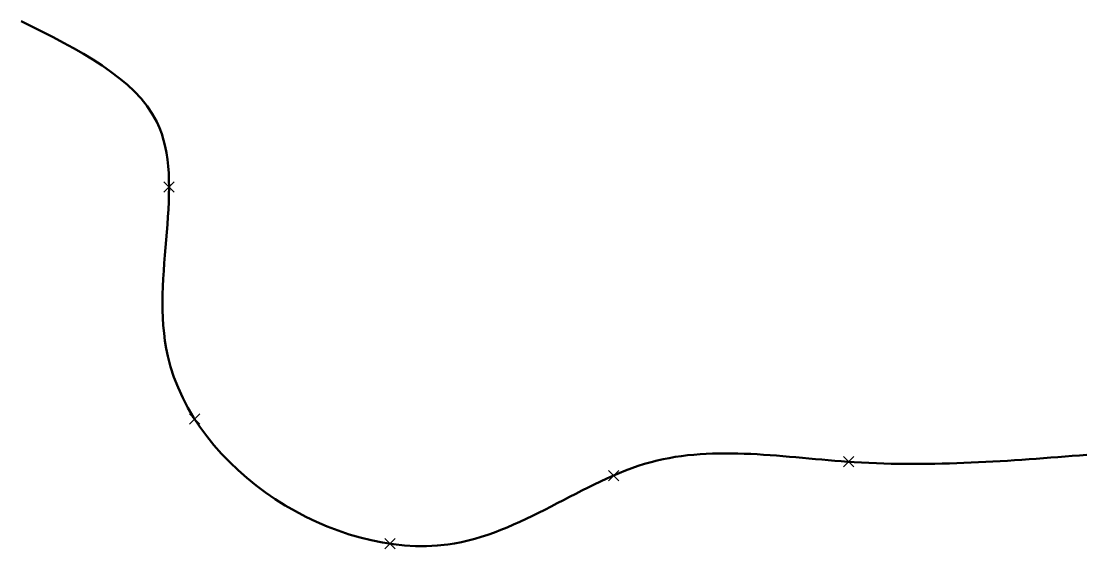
# Model space of a CAD drawing. Header units: millimetres. Extents: x 62 to 270, y 62 to 167.
import ezdxf

# ---------------------------------------------------------------- set-up
doc = ezdxf.new("R2010")
doc.units = ezdxf.units.MM
doc.header["$PDMODE"] = 3

msp = doc.modelspace()

# ---------------------------------------------------------------- linework, layer by layer
at = {"lineweight": 50}
msp.add_open_spline([(62.41, 166.74), (73.47, 161.26), (99.89, 148.17), (76.9, 91.18), (141.33, 50.78), (182.57, 87.03), (226.77, 78.94), (254.78, 81.19), (269.72, 82.39)], degree=3, knots=[0, 0, 0, 0, 32.833324, 78.441037, 144.123564, 186.783627, 226.322944, 271.584019, 271.584019, 271.584019, 271.584019], dxfattribs=at)
for p in [(91.16, 134.5), (96.13, 89.35), (223.39, 81.04), (177.65, 78.35), (134.13, 65.07)]:
    msp.add_point(p)

doc.saveas('drawing.dxf')
